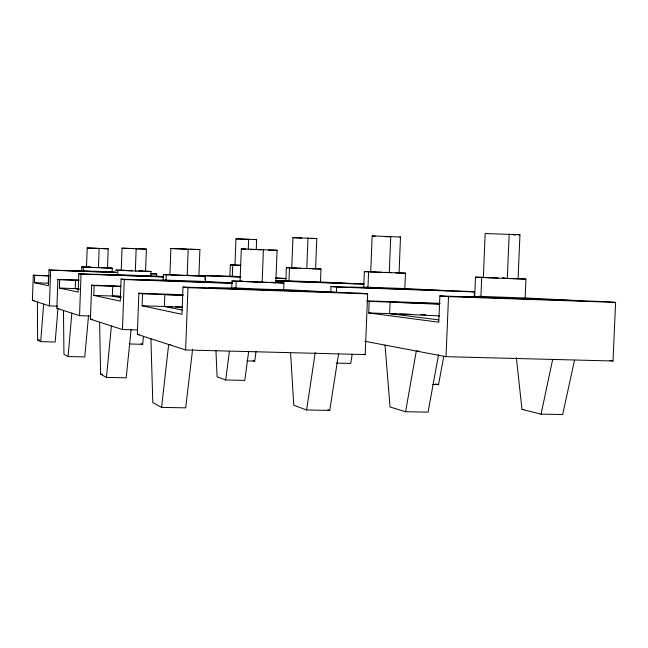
<?xml version="1.0" encoding="UTF-8"?>
<svg xmlns="http://www.w3.org/2000/svg" width="648" height="648" viewBox="0 0 648 648"><rect width="100%" height="100%" fill="white"/><g stroke="black" fill="none" stroke-linecap="round" stroke-linejoin="round"><path stroke-width="0.97" d="M90.582 267.324L86.508 267.122L87.197 247.965L108.2 248.783L107.503 267.916L103.526 267.818M489.823 277.749L483.335 277.449L485.182 233.539L519.955 234.746L518.765 234.9M57.453 306.164L49.378 305.913L32.4 300.421L33.291 275.206L49.394 275.773M116.413 272.403L49.005 269.965L48.446 285.711L34.409 282.706L34.66 275.441L33.291 275.206M48.308 283.192L48.487 275.926L34.66 275.441M49.378 305.913L50.649 270.175L49.005 269.965M90.607 315.997L79.542 315.665L56.862 308.335L57.891 279.401L79.137 280.147M163.458 276.793L78.813 273.764L78.157 292.078L59.405 288.06L59.705 279.709L57.891 279.401M79.161 289.381L75.217 288.595L75.516 280.268L78.465 280.39M79.542 315.665L81.041 274.047L78.813 273.764M81.616 270.986L81.77 266.919L86.702 267.041M83.422 267.049L83.284 270.888L63.95 270.508M137.562 329.97L122.456 329.54L90.42 319.181L91.652 285.169L120.82 286.173M232.462 283.079L121.087 279.15L120.277 301.101L93.798 295.423L94.154 285.598L91.652 285.169M99.16 248.386L98.456 267.64L103.016 267.843M82.652 270.856L112.112 271.925L112.25 268.102L106.199 267.77M121.298 297.837L112.339 296.039L112.695 286.23L120.658 286.578L94.154 285.598M117.871 270.281L117.709 274.736L96.123 274.379M132.945 248.54L122.043 248.184L121.225 270.321L132.127 270.848M122.456 329.54L124.286 279.555L121.087 279.15M138.421 271.083L145.557 271.269L146.375 249.116L136.161 248.662L135.343 270.969L151.057 271.48L150.887 275.91L116.948 274.687M138.858 293.228L142.536 293.86L142.098 305.775L181.983 314.312L183.003 287.04L360.11 293.147L367.651 293.86L365.197 354.602L185.62 349.969L137.344 334.36L138.858 293.228L183.182 294.71M156.67 276.024L156.743 274.015L150.312 273.634M163.15 280.438L163.369 274.59L169.8 274.695M182.104 310.028L164.406 306.48L164.843 294.605L182.817 295.399M166.252 274.817L166.058 280.13L141.701 279.879M170.894 248.476L169.906 274.841L198.912 275.967L199.908 249.585L170.894 248.476L171.679 248.532M187.175 275.651L188.179 249.051M185.62 349.969L187.969 287.671L183.003 287.04M205.1 279.766L205.246 275.764L202.298 275.513L240.813 276.907M165.11 280.074L205.27 281.491L205.465 276.218L198.572 275.789M229.902 275.975L230.324 264.878L235.143 265.04M231.741 287.915L232 281.038L243.008 281.216M232.729 264.991L232.292 276.291L216.626 276.032M239.801 265.267L234.981 265.056L235.985 238.82L256.64 239.606L256.244 249.699M236.196 281.386L235.945 287.931L208.397 287.915M240.068 281.345L241.315 248.897L277.093 250.258L275.829 282.739L240.068 281.345L242.781 281.345M248.281 248.945L248.662 239.169M262.156 282.423L263.42 249.61M234.698 287.85L238.642 288.093A25.985 0.421 2.2 0 0 263.785 289.186A25.985 0.421 2.2 0 0 282.69 289.616L283.662 289.543L283.913 283.055L271.334 282.285M285.857 280.795L286.367 267.681L293.293 267.908M289.478 267.835L288.968 280.876L276.186 280.738M297.683 268.151L291.746 267.891L292.928 237.614L316.791 238.513L315.592 268.807L312.158 268.701M307.994 238.002L306.788 268.507L320.987 269.017L320.476 281.993L288.101 280.835M330.747 292.37L330.974 286.554L467.249 291.365L474.433 291.9L474.231 296.857M336.442 292.102L336.644 287.048L330.974 286.554M363.69 287.518L364.338 271.585L371.377 271.804M368.591 271.787L367.967 287.275L350.422 287.242M364.929 341.302L446.026 356.684L613.024 360.993L615.6 302.397L604.722 301.595L439.862 295.901L438.769 322.202L368.712 312.96L369.182 301.417L367.327 301.223M375.322 272.047L370.721 271.828L372.171 235.937L400.513 237.006L399.055 272.921L395.474 272.824M390.752 236.382L389.278 272.597L405.454 273.173L404.83 288.554L366.873 287.21M438.591 319.885L389.651 313.624L390.12 302.122L439.198 304.268M446.026 356.684L448.521 296.646L439.862 295.901M474.668 297.076L475.502 277.15L483.773 277.385M481.699 277.449L480.905 296.411L463.474 296.719M502.824 278.276L507.287 278.446L509.174 234.058M511.304 278.591L518.076 278.81L519.955 234.746M479.447 296.33L525.147 298.015L525.933 279.094L518.076 278.81M57.956 308.472L55.185 342.006L40.703 341.626L43.667 304.066M88.517 315.698L84.783 356.935L68.097 356.53L71.831 313.17M131.099 329.565L126.182 377.825L106.442 377.395L111.416 325.976M129.527 343.975L142.657 344.323L143.5 336.32M192.634 349.11L185.684 407.835L161.611 407.406L168.658 344.485L170.618 344.534M248.621 351.751L244.814 380.4L225.715 379.987L229.392 351.257M246.783 360.904L254.737 361.098L256.065 351.289M338.556 353.954L329.727 410.395L306.609 409.981L315.268 352.358M352.148 354.537L350.722 363.447L336.199 363.091M385.034 345.117L390.047 406.985L405.583 411.739L416.291 351.046L419.264 351.127M438.55 354.626L428.061 412.144L405.583 411.739M443.767 356.222L438.55 384.62L432.524 384.483M516.326 357.623L521.988 409.415L541.056 414.145L552.647 359.559M574.517 360.207L562.675 414.534L541.056 414.145M108.2 248.783L102.457 248.605M146.375 249.116L135.44 248.759M256.64 239.606L255.401 239.622M316.791 238.513L310.765 238.448M399.816 237.047L400.513 237.006M199.908 249.585L190.099 249.294M283.913 283.055L232 281.038M277.093 250.258L268.458 250.047M205.465 276.218L163.369 274.59M112.25 268.102L101.137 267.737M86.508 267.106L87.221 267.114M513.273 234.868L515.678 234.9M291.746 267.891L293.374 267.94M521.988 409.415L523.997 409.455M99.614 322.153L100.594 374.212L102.522 374.252M234.981 265.056L235.443 265.072M37.398 302.041L37.6 339.941L39.496 339.989M137.344 334.36L139.361 334.417M88.598 267.146L90.542 267.203M121.484 270.24L115.741 270.111L136.234 271.05M123.517 270.362L124.983 270.402M90.42 319.181L92.429 319.245M171.631 274.752L173.462 274.809M32.4 300.421L34.409 300.486M142.098 305.775L172.481 306.739M175.511 306.828L182.582 307.055M368.712 312.96L396.665 313.851M399.67 313.948L410.694 314.296M420.714 314.612L425.72 314.774M56.862 308.335L58.887 308.391M88.501 267.098L90.226 267.154M123.258 270.289L125.218 270.354M59.405 288.06L77.234 288.66M366.728 300.85L440.146 303.305M142.536 293.86L183.028 295.204M369.182 301.417L439.223 303.758M93.798 295.423L120.35 296.298M385.617 236.698L389.278 236.828M487.037 277.538L488.665 277.595M124.286 279.555L232.114 283.362M336.644 287.048L474.433 291.9M59.705 279.709L78.538 280.373M187.969 287.671L367.651 293.86M448.521 296.646L615.6 302.397M34.409 282.706L48.227 283.176M248.419 239.428L235.985 238.82M261.484 249.796L250.736 249.367M486.616 277.482L488.519 277.555M507.287 278.446L525.933 279.094M276.089 278.186L286.165 278.551M50.649 270.175L115.32 272.516M150.684 273.788L156.743 274.015M205.246 275.764L240.497 277.044M275.74 278.316L285.817 278.681M275.262 280.803L364.565 284.002M81.041 274.047L163.563 277.004M275.87 281.021L363.544 284.156M253.878 281.572L256.721 281.686M253.814 281.669L256.576 281.775M132.273 248.638L136.161 248.662M98.998 248.476L87.197 247.982M299.165 268.231L308.213 268.58M385.609 272.452L391.287 272.695M510.308 278.591L490.601 277.822M99.12 267.697L91.166 267.389M186.413 249.156L173.405 248.613M240.886 265.324L230.324 264.878M307.67 268.475L309.736 268.539M300.575 268.264L286.367 267.681M381.883 272.314L364.338 271.585M385.09 272.338L386.921 272.411M375.403 272.079L385.941 272.492M503.148 278.146L504.889 278.211M498.207 278.097L475.502 277.15M502.37 278.081L504.233 278.154M95.677 267.535L81.761 266.952M186.778 275.287L189.443 275.392M187.272 275.368L189.119 275.449M129.227 248.516L122.043 248.184M315.803 268.782L320.987 269.017M398.569 272.857L405.454 273.173M139.644 270.896L142.682 271.026M240.449 276.664L231.579 276.259M75.217 288.595L79.153 288.765M301.774 238.124L292.928 237.614M112.339 296.039L121.289 296.436M389.651 313.624L439.725 315.908M145.371 271.139L151.057 271.48M140.511 270.986L142.05 271.05M275.497 278.016L286.254 278.519M164.406 306.48L182.372 307.306M245.989 249.156L241.315 248.897M112.112 271.925L116.041 272.111M320.476 281.993L355.55 283.678M150.887 275.91L163.758 276.542M404.83 288.554L448.448 290.701M205.27 281.491L232.47 282.876M525.131 297.91L582.058 300.81M283.662 289.543L335.777 292.313M270.824 282.39L275.829 282.739M315.163 268.782L315.592 268.807M375.168 236.212L372.171 235.937M106.726 267.843L107.503 267.916M610.068 360.539L613.024 360.993M363.285 354.189L365.197 354.602M435.691 383.932L437.594 384.386M253.012 360.588L254.737 361.098M141.037 343.748L142.657 344.323M327.929 409.755L329.727 410.395M225.715 379.987L217.096 376.796L215.946 350.657M306.609 409.981L293.755 405.219L290.571 352.48M37.6 339.941L40.703 341.626M68.097 356.53L63.95 354.27L63.463 310.465M100.594 374.212L106.442 377.395M161.611 407.406L152.815 402.619L150.895 338.742"/></g></svg>
